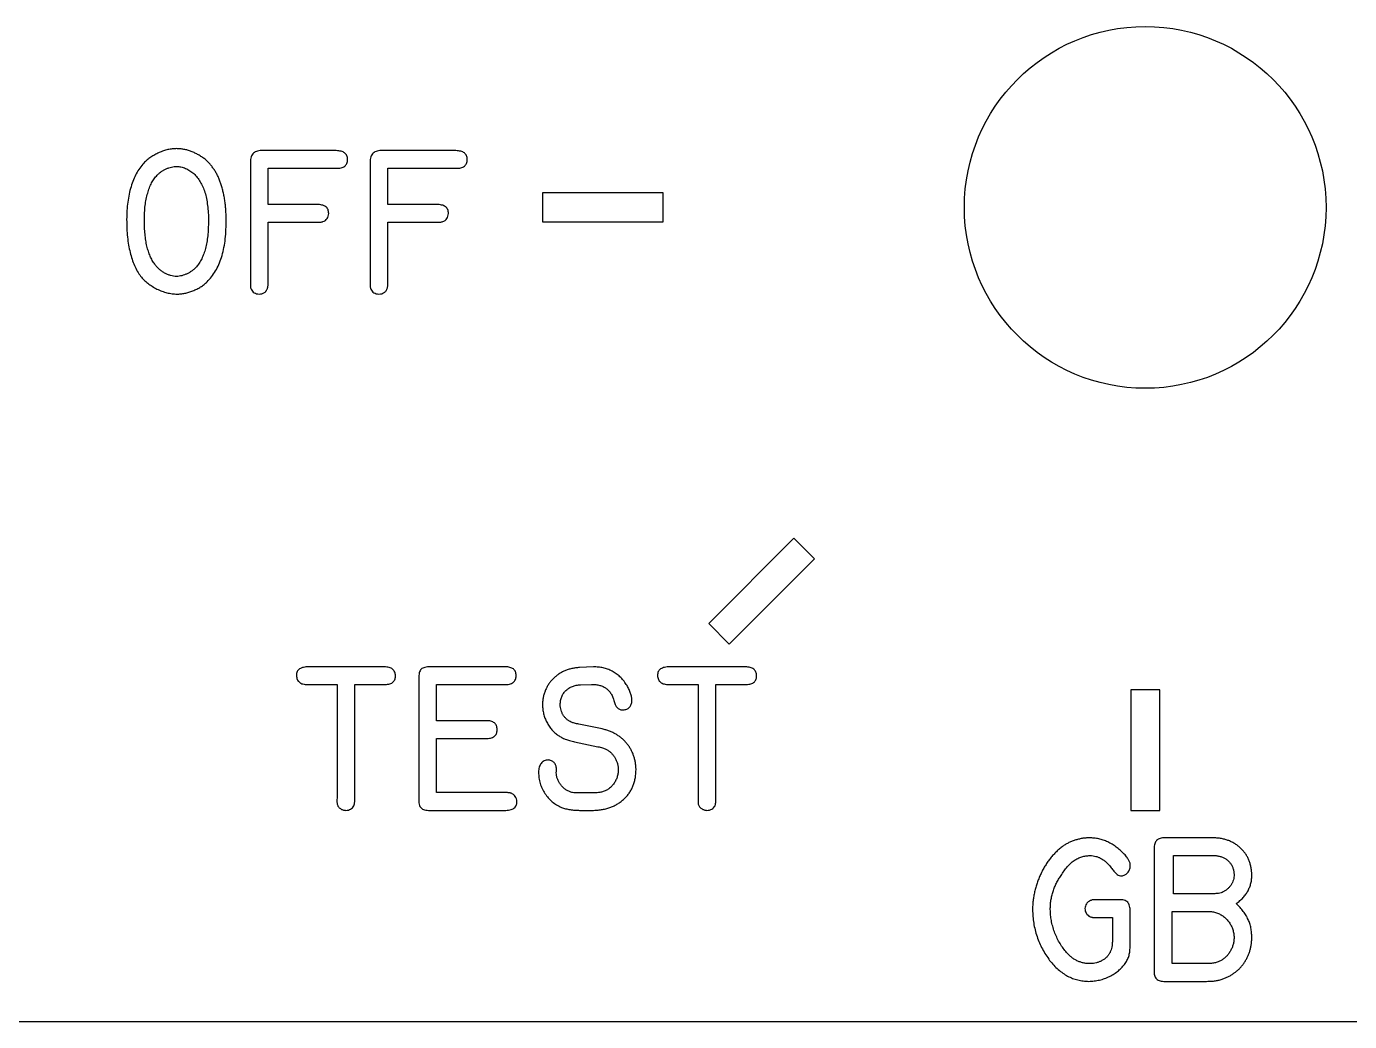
# Model space of a CAD drawing. Header units: inches. Extents: x 0.03 to 5.72, y 0.03 to 2.97.
# Drawn here: x 3.28 to 4.652, y 0.031 to 1.062 of the extents above; entities that cross this region are included whole.
import ezdxf

# ---------------------------------------------------------------- set-up
doc = ezdxf.new("R2010")
doc.units = ezdxf.units.IN
doc.header["$MEASUREMENT"] = 0

msp = doc.modelspace()

# ---------------------------------------------------------------- linework, layer by layer
at = {"color": 7, "linetype": 'Continuous', "lineweight": 25}
for p, q in [((3.4355, 0.9359), (3.4355, 0.9359)), ((3.6011, 0.9338), (3.5252, 0.9338)), ((3.7252, 0.9338), (3.6494, 0.9338)), ((3.5121, 0.9214), (3.5121, 0.7972)), ((3.6362, 0.9214), (3.6362, 0.7972)), ((3.4355, 0.9175), (3.4355, 0.9175)), ((3.5305, 0.878), (3.5305, 0.9155)), ((3.5305, 0.9155), (3.6011, 0.9155)), ((3.6546, 0.878), (3.6546, 0.9155)), ((3.6546, 0.9155), (3.7252, 0.9155)), ((3.94, 0.89), (3.815, 0.89)), ((3.815, 0.89), (3.815, 0.86)), ((3.94, 0.86), (3.94, 0.89)), ((3.5807, 0.878), (3.5305, 0.878)), ((3.7049, 0.878), (3.6546, 0.878)), ((3.5305, 0.7972), (3.5305, 0.8596)), ((3.5305, 0.8596), (3.5801, 0.8596)), ((3.6546, 0.7972), (3.6546, 0.8596)), ((3.6546, 0.8596), (3.7042, 0.8596)), ((3.815, 0.86), (3.94, 0.86)), ((4.0758, 0.5321), (3.9875, 0.4437)), ((4.0971, 0.5108), (4.0758, 0.5321)), ((4.0087, 0.4225), (4.0971, 0.5108)), ((3.9875, 0.4437), (4.0087, 0.4225)), ((3.6509, 0.3988), (3.5729, 0.3988)), ((3.7762, 0.3988), (3.6989, 0.3988)), ((3.8678, 0.3988), (3.8534, 0.3981)), ((3.8691, 0.3988), (3.8678, 0.3988)), ((4.0254, 0.3988), (3.9474, 0.3988)), ((3.6867, 0.3869), (3.6868, 0.2623)), ((3.5718, 0.3804), (3.602, 0.3805)), ((3.602, 0.3805), (3.602, 0.2626)), ((3.6203, 0.2614), (3.6203, 0.3805)), ((3.6203, 0.3805), (3.6503, 0.3805)), ((3.7051, 0.343), (3.7051, 0.3805)), ((3.7051, 0.3805), (3.7753, 0.3805)), ((3.8546, 0.3803), (3.8658, 0.3806)), ((3.8658, 0.3806), (3.8669, 0.3806)), ((3.9462, 0.3804), (3.9764, 0.3805)), ((3.9764, 0.3805), (3.9764, 0.2626)), ((3.9948, 0.2614), (3.9948, 0.3805)), ((3.9948, 0.3805), (4.0247, 0.3805)), ((4.455, 0.375), (4.425, 0.375)), ((4.425, 0.375), (4.425, 0.25)), ((4.455, 0.25), (4.455, 0.375)), ((3.7565, 0.343), (3.7051, 0.343)), ((3.8769, 0.3345), (3.8528, 0.3394)), ((3.7051, 0.2685), (3.7051, 0.3246)), ((3.7051, 0.3246), (3.7556, 0.3246)), ((3.8483, 0.3212), (3.8723, 0.3161)), ((3.8295, 0.2911), (3.8295, 0.2929)), ((3.7764, 0.2685), (3.7051, 0.2685)), ((3.867, 0.2681), (3.8536, 0.2681)), ((3.6985, 0.2501), (3.7753, 0.2501)), ((3.8534, 0.2501), (3.868, 0.2501)), ((4.425, 0.25), (4.455, 0.25)), ((4.511, 0.2216), (4.4607, 0.2216)), ((4.4493, 0.2103), (4.4493, 0.0846)), ((4.4694, 0.1637), (4.4694, 0.2033)), ((4.4694, 0.2033), (4.509, 0.2033)), ((4.4123, 0.1575), (4.3907, 0.1575)), ((4.5094, 0.1637), (4.4694, 0.1637)), ((4.3898, 0.1391), (4.406, 0.1391)), ((4.406, 0.1391), (4.406, 0.1159)), ((4.4243, 0.11), (4.4244, 0.145)), ((4.4678, 0.0913), (4.4678, 0.1453)), ((4.4678, 0.1453), (4.504, 0.1453)), ((4.502, 0.0913), (4.4678, 0.0913)), ((4.4609, 0.0729), (4.5023, 0.0729)), ((0.5025, 0.0312), (5.2475, 0.0312))]:
    msp.add_line(p, q, dxfattribs=at)
msp.add_circle((4.44, 0.875), 0.1875, dxfattribs=at)
for points, knots in [([(3.4355, 0.9359), (3.434, 0.9358), (3.431, 0.9357), (3.4265, 0.9349), (3.4219, 0.9336), (3.4174, 0.9318), (3.413, 0.9296), (3.4089, 0.9271), (3.405, 0.9242), (3.4027, 0.9221), (3.4015, 0.921)], [0, 0, 0, 0, 0.1189, 0.238815, 0.363412, 0.491768, 0.621792, 0.748494, 0.874822, 1, 1, 1, 1]), ([(3.4651, 0.9249), (3.464, 0.9257), (3.4618, 0.9274), (3.4583, 0.9295), (3.4547, 0.9314), (3.4509, 0.933), (3.4471, 0.9343), (3.4432, 0.9352), (3.4394, 0.9357), (3.4368, 0.9358), (3.4355, 0.9359)], [0, 0, 0, 0, 0.128897, 0.256024, 0.383031, 0.510763, 0.636864, 0.759967, 0.880017, 1, 1, 1, 1]), ([(3.5252, 0.9338), (3.5242, 0.9339), (3.5223, 0.934), (3.5195, 0.9335), (3.5172, 0.9327), (3.5153, 0.9313), (3.5138, 0.9295), (3.5128, 0.9272), (3.5122, 0.9244), (3.5121, 0.9224), (3.5121, 0.9214)], [0, 0, 0, 0, 0.145923, 0.274015, 0.386439, 0.493493, 0.603026, 0.718993, 0.850301, 1, 1, 1, 1]), ([(3.6129, 0.9246), (3.6129, 0.9253), (3.6128, 0.9267), (3.6122, 0.9286), (3.6112, 0.9302), (3.6099, 0.9315), (3.6082, 0.9325), (3.6061, 0.9332), (3.6037, 0.9337), (3.602, 0.9338), (3.6011, 0.9338)], [0, 0, 0, 0, 0.124723, 0.238759, 0.348369, 0.45629, 0.57015, 0.695658, 0.839338, 1, 1, 1, 1]), ([(3.6494, 0.9338), (3.6483, 0.9339), (3.6464, 0.934), (3.6437, 0.9335), (3.6413, 0.9327), (3.6394, 0.9313), (3.6379, 0.9295), (3.6369, 0.9272), (3.6363, 0.9244), (3.6362, 0.9224), (3.6362, 0.9214)], [0, 0, 0, 0, 0.145923, 0.274015, 0.386439, 0.493493, 0.603026, 0.718993, 0.850301, 1, 1, 1, 1]), ([(3.737, 0.9246), (3.737, 0.9253), (3.7369, 0.9267), (3.7363, 0.9286), (3.7353, 0.9302), (3.734, 0.9315), (3.7323, 0.9325), (3.7302, 0.9332), (3.7278, 0.9337), (3.7261, 0.9338), (3.7252, 0.9338)], [0, 0, 0, 0, 0.124723, 0.238759, 0.348369, 0.45629, 0.57015, 0.695658, 0.839338, 1, 1, 1, 1]), ([(3.4015, 0.921), (3.4001, 0.9193), (3.3972, 0.9158), (3.3937, 0.9099), (3.3906, 0.9035), (3.3882, 0.8963), (3.3862, 0.8886), (3.3848, 0.8804), (3.384, 0.8716), (3.3839, 0.8655), (3.3838, 0.8625)], [0, 0, 0, 0, 0.105705, 0.215134, 0.329018, 0.449631, 0.576639, 0.710541, 0.851416, 1, 1, 1, 1]), ([(3.487, 0.8599), (3.487, 0.8618), (3.487, 0.8655), (3.4867, 0.871), (3.4863, 0.8763), (3.4858, 0.8813), (3.485, 0.8861), (3.484, 0.8907), (3.4829, 0.8951), (3.4816, 0.8993), (3.4802, 0.9032), (3.4786, 0.907), (3.4768, 0.9105), (3.4748, 0.9138), (3.4726, 0.9169), (3.4703, 0.9198), (3.4678, 0.9225), (3.466, 0.9241), (3.4651, 0.9249)], [0, 0, 0, 0, 0.080424, 0.157711, 0.231972, 0.303725, 0.372685, 0.438908, 0.502962, 0.564675, 0.624091, 0.681389, 0.737383, 0.791688, 0.84518, 0.897488, 0.948885, 1, 1, 1, 1]), ([(3.6011, 0.9155), (3.602, 0.9155), (3.6037, 0.9155), (3.6061, 0.9159), (3.6082, 0.9166), (3.6099, 0.9176), (3.6113, 0.919), (3.6122, 0.9206), (3.6128, 0.9225), (3.6129, 0.9239), (3.6129, 0.9246)], [0, 0, 0, 0, 0.160822, 0.303607, 0.430121, 0.544897, 0.652145, 0.759141, 0.872467, 1, 1, 1, 1]), ([(3.7252, 0.9155), (3.7261, 0.9155), (3.7279, 0.9155), (3.7303, 0.9159), (3.7323, 0.9166), (3.7341, 0.9176), (3.7354, 0.919), (3.7363, 0.9206), (3.737, 0.9225), (3.737, 0.9239), (3.737, 0.9246)], [0, 0, 0, 0, 0.160822, 0.303607, 0.430121, 0.544897, 0.652145, 0.759141, 0.872467, 1, 1, 1, 1]), ([(3.4022, 0.862), (3.4023, 0.8646), (3.4023, 0.8695), (3.4029, 0.8768), (3.404, 0.8835), (3.4055, 0.8897), (3.4073, 0.8953), (3.4096, 0.9004), (3.4122, 0.9047), (3.4144, 0.9072), (3.4154, 0.9084)], [0, 0, 0, 0, 0.156125, 0.302877, 0.440322, 0.56978, 0.690666, 0.801587, 0.904038, 1, 1, 1, 1]), ([(3.4154, 0.9084), (3.4161, 0.909), (3.4174, 0.9103), (3.4197, 0.9121), (3.4222, 0.9136), (3.4248, 0.915), (3.4276, 0.916), (3.4303, 0.9169), (3.4329, 0.9174), (3.4347, 0.9175), (3.4355, 0.9175)], [0, 0, 0, 0, 0.123362, 0.249717, 0.37865, 0.511599, 0.64377, 0.76903, 0.886766, 1, 1, 1, 1]), ([(3.4355, 0.9175), (3.4363, 0.9175), (3.4378, 0.9174), (3.4402, 0.917), (3.4425, 0.9163), (3.4457, 0.9151), (3.4495, 0.9132), (3.4522, 0.911), (3.4534, 0.91)], [0, 0, 0, 0, 0.11376, 0.233218, 0.356799, 0.48809, 0.749531, 1, 1, 1, 1]), ([(3.4534, 0.91), (3.4547, 0.9087), (3.4572, 0.9061), (3.4603, 0.9015), (3.4629, 0.8963), (3.4651, 0.8905), (3.4667, 0.884), (3.4678, 0.8769), (3.4686, 0.8692), (3.4686, 0.8638), (3.4686, 0.8611)], [0, 0, 0, 0, 0.100865, 0.20514, 0.314754, 0.432735, 0.558927, 0.694653, 0.841474, 1, 1, 1, 1]), ([(3.5933, 0.8687), (3.5932, 0.8694), (3.5932, 0.8708), (3.5927, 0.8728), (3.5917, 0.8745), (3.5903, 0.8758), (3.5884, 0.8769), (3.5862, 0.8775), (3.5836, 0.878), (3.5817, 0.878), (3.5807, 0.878)], [0, 0, 0, 0, 0.124678, 0.235438, 0.340623, 0.446501, 0.558822, 0.687748, 0.833953, 1, 1, 1, 1]), ([(3.5874, 0.8603), (3.5883, 0.8606), (3.5899, 0.8614), (3.5918, 0.8633), (3.593, 0.8658), (3.5932, 0.8677), (3.5933, 0.8687)], [0, 0, 0, 0, 0.254544, 0.491372, 0.730048, 1, 1, 1, 1]), ([(3.7174, 0.8687), (3.7174, 0.8694), (3.7174, 0.8708), (3.7168, 0.8728), (3.7158, 0.8745), (3.7144, 0.8758), (3.7126, 0.8769), (3.7103, 0.8775), (3.7077, 0.878), (3.7059, 0.878), (3.7049, 0.878)], [0, 0, 0, 0, 0.124678, 0.235438, 0.340623, 0.446501, 0.558822, 0.687748, 0.833953, 1, 1, 1, 1]), ([(3.7116, 0.8603), (3.7124, 0.8606), (3.7141, 0.8614), (3.716, 0.8633), (3.7171, 0.8658), (3.7173, 0.8677), (3.7174, 0.8687)], [0, 0, 0, 0, 0.254544, 0.491372, 0.730048, 1, 1, 1, 1]), ([(3.3838, 0.8625), (3.3839, 0.8593), (3.3839, 0.8532), (3.3846, 0.8444), (3.3857, 0.8361), (3.3873, 0.8285), (3.3893, 0.8214), (3.3918, 0.8149), (3.3947, 0.809), (3.3971, 0.8054), (3.3983, 0.8037)], [0, 0, 0, 0, 0.153124, 0.297158, 0.432037, 0.559346, 0.678717, 0.790963, 0.898004, 1, 1, 1, 1]), ([(3.4129, 0.816), (3.412, 0.8174), (3.4102, 0.8201), (3.4081, 0.8246), (3.4062, 0.8296), (3.4047, 0.835), (3.4036, 0.841), (3.4028, 0.8475), (3.4023, 0.8545), (3.4022, 0.8595), (3.4022, 0.862)], [0, 0, 0, 0, 0.100044, 0.204357, 0.314658, 0.431428, 0.557026, 0.692898, 0.840874, 1, 1, 1, 1]), ([(3.4686, 0.8611), (3.4686, 0.8584), (3.4685, 0.8532), (3.468, 0.8457), (3.467, 0.8388), (3.4657, 0.8326), (3.4639, 0.827), (3.4618, 0.8219), (3.4593, 0.8173), (3.4571, 0.8146), (3.4561, 0.8133)], [0, 0, 0, 0, 0.161174, 0.309864, 0.446677, 0.572217, 0.688558, 0.797887, 0.901397, 1, 1, 1, 1]), ([(3.4673, 0.7979), (3.4689, 0.7996), (3.4721, 0.8031), (3.4761, 0.8091), (3.4796, 0.8159), (3.4823, 0.8233), (3.4845, 0.8315), (3.4859, 0.8403), (3.4869, 0.8499), (3.4869, 0.8565), (3.487, 0.8599)], [0, 0, 0, 0, 0.1049171, 0.2129477, 0.3252539, 0.4434431, 0.5691427, 0.7031781, 0.8465565, 1, 1, 1, 1]), ([(3.5801, 0.8596), (3.581, 0.8596), (3.5826, 0.8596), (3.5847, 0.8597), (3.5862, 0.8599), (3.587, 0.8601), (3.5874, 0.8603)], [0, 0, 0, 0, 0.3775359, 0.6442928, 0.8380723, 1, 1, 1, 1]), ([(3.7042, 0.8596), (3.7051, 0.8596), (3.7067, 0.8596), (3.7088, 0.8597), (3.7103, 0.8599), (3.7112, 0.8601), (3.7116, 0.8603)], [0, 0, 0, 0, 0.3775359, 0.6442928, 0.8380723, 1, 1, 1, 1]), ([(3.4355, 0.8035), (3.4345, 0.8035), (3.4324, 0.8036), (3.4293, 0.8044), (3.4262, 0.8054), (3.4232, 0.8069), (3.4202, 0.8087), (3.4175, 0.8109), (3.4151, 0.8133), (3.4136, 0.8151), (3.4129, 0.816)], [0, 0, 0, 0, 0.116304, 0.233863, 0.354988, 0.482525, 0.612268, 0.740399, 0.869415, 1, 1, 1, 1]), ([(3.4561, 0.8133), (3.4554, 0.8126), (3.4541, 0.8112), (3.4517, 0.8093), (3.4492, 0.8076), (3.4465, 0.8062), (3.4438, 0.8051), (3.441, 0.8042), (3.4383, 0.8036), (3.4364, 0.8035), (3.4355, 0.8035)], [0, 0, 0, 0, 0.125983, 0.2526, 0.38207, 0.513681, 0.642442, 0.765615, 0.88507, 1, 1, 1, 1]), ([(3.3983, 0.8037), (3.3994, 0.8024), (3.4017, 0.7997), (3.4058, 0.7963), (3.4103, 0.7931), (3.4152, 0.7903), (3.4203, 0.7881), (3.4255, 0.7865), (3.4308, 0.7854), (3.4343, 0.7852), (3.436, 0.7851)], [0, 0, 0, 0, 0.121113, 0.243963, 0.369981, 0.501105, 0.632263, 0.757497, 0.880131, 1, 1, 1, 1]), ([(3.436, 0.7851), (3.4374, 0.7852), (3.4401, 0.7853), (3.4443, 0.786), (3.4485, 0.787), (3.4526, 0.7885), (3.4567, 0.7903), (3.4605, 0.7925), (3.4641, 0.795), (3.4662, 0.7969), (3.4673, 0.7979)], [0, 0, 0, 0, 0.118981, 0.240318, 0.364646, 0.49276, 0.622125, 0.749523, 0.874592, 1, 1, 1, 1]), ([(3.5121, 0.7972), (3.5121, 0.7963), (3.5121, 0.7948), (3.5121, 0.793), (3.5123, 0.7916), (3.5126, 0.7908), (3.5128, 0.7904)], [0, 0, 0, 0, 0.383777, 0.632586, 0.813059, 1, 1, 1, 1]), ([(3.5298, 0.791), (3.5299, 0.7914), (3.5302, 0.7921), (3.5304, 0.7934), (3.5304, 0.7951), (3.5305, 0.7964), (3.5305, 0.7972)], [0, 0, 0, 0, 0.188152, 0.36832, 0.619021, 1, 1, 1, 1]), ([(3.6362, 0.7972), (3.6362, 0.7963), (3.6362, 0.7948), (3.6363, 0.793), (3.6365, 0.7916), (3.6367, 0.7908), (3.6369, 0.7904)], [0, 0, 0, 0, 0.383777, 0.632586, 0.813059, 1, 1, 1, 1]), ([(3.6539, 0.791), (3.6541, 0.7914), (3.6543, 0.7921), (3.6546, 0.7934), (3.6546, 0.7951), (3.6546, 0.7964), (3.6546, 0.7972)], [0, 0, 0, 0, 0.188152, 0.36832, 0.619021, 1, 1, 1, 1]), ([(3.5128, 0.7904), (3.5132, 0.7896), (3.5141, 0.7881), (3.5161, 0.7865), (3.5185, 0.7854), (3.5203, 0.7852), (3.5213, 0.7851)], [0, 0, 0, 0, 0.250903, 0.48689, 0.729329, 1, 1, 1, 1]), ([(3.5213, 0.7851), (3.5222, 0.7852), (3.5241, 0.7854), (3.5264, 0.7864), (3.5278, 0.7876), (3.5287, 0.7885), (3.5293, 0.7898), (3.5296, 0.7906), (3.5298, 0.791)], [0, 0, 0, 0, 0.260653, 0.512239, 0.635801, 0.756856, 0.8762, 1, 1, 1, 1]), ([(3.6369, 0.7904), (3.6373, 0.7896), (3.6382, 0.7881), (3.6402, 0.7865), (3.6426, 0.7854), (3.6444, 0.7852), (3.6454, 0.7851)], [0, 0, 0, 0, 0.250903, 0.48689, 0.729329, 1, 1, 1, 1]), ([(3.6454, 0.7851), (3.6464, 0.7852), (3.6483, 0.7854), (3.6505, 0.7864), (3.6519, 0.7876), (3.6528, 0.7885), (3.6535, 0.7898), (3.6538, 0.7906), (3.6539, 0.791)], [0, 0, 0, 0, 0.260653, 0.512239, 0.635801, 0.756856, 0.8762, 1, 1, 1, 1]), ([(3.5729, 0.3988), (3.5719, 0.3988), (3.5699, 0.3988), (3.5672, 0.3984), (3.565, 0.3977), (3.5631, 0.3968), (3.5616, 0.3955), (3.5605, 0.3939), (3.56, 0.392), (3.56, 0.3907), (3.5599, 0.39)], [0, 0, 0, 0, 0.174047, 0.323777, 0.455577, 0.569309, 0.675346, 0.776885, 0.882429, 1, 1, 1, 1]), ([(3.6625, 0.3893), (3.6625, 0.39), (3.6625, 0.3915), (3.6618, 0.3934), (3.6609, 0.3951), (3.6596, 0.3965), (3.6579, 0.3975), (3.6559, 0.3983), (3.6535, 0.3987), (3.6518, 0.3988), (3.6509, 0.3988)], [0, 0, 0, 0, 0.130829, 0.247349, 0.357249, 0.465448, 0.577582, 0.702496, 0.841047, 1, 1, 1, 1]), ([(3.6989, 0.3988), (3.6979, 0.3988), (3.6959, 0.3988), (3.6932, 0.3984), (3.691, 0.3976), (3.6892, 0.3964), (3.6879, 0.3947), (3.6872, 0.3925), (3.6867, 0.3898), (3.6867, 0.3879), (3.6867, 0.3869)], [0, 0, 0, 0, 0.158509, 0.290837, 0.404817, 0.504314, 0.603454, 0.715941, 0.846957, 1, 1, 1, 1]), ([(3.7876, 0.3897), (3.7876, 0.3905), (3.7875, 0.3918), (3.787, 0.3937), (3.7861, 0.3954), (3.7848, 0.3967), (3.7832, 0.3977), (3.7812, 0.3983), (3.7788, 0.3988), (3.7771, 0.3988), (3.7762, 0.3988)], [0, 0, 0, 0, 0.129754, 0.244204, 0.352358, 0.457624, 0.571353, 0.69607, 0.837509, 1, 1, 1, 1]), ([(3.8534, 0.3981), (3.852, 0.398), (3.8494, 0.3978), (3.8454, 0.397), (3.8417, 0.3961), (3.8381, 0.3948), (3.8348, 0.3931), (3.8316, 0.3912), (3.8287, 0.389), (3.8259, 0.3865), (3.8234, 0.3837), (3.8213, 0.3808), (3.8194, 0.3776), (3.8179, 0.3743), (3.8167, 0.3709), (3.8157, 0.3672), (3.8152, 0.3634), (3.8151, 0.3608), (3.815, 0.3595)], [0, 0, 0, 0, 0.068381, 0.134233, 0.198524, 0.260693, 0.321999, 0.383071, 0.443897, 0.505669, 0.56708, 0.627587, 0.687368, 0.747729, 0.80835, 0.870166, 0.934001, 1, 1, 1, 1]), ([(3.9027, 0.3794), (3.9017, 0.3809), (3.8998, 0.3839), (3.8964, 0.3877), (3.8925, 0.3911), (3.8883, 0.3938), (3.8838, 0.396), (3.8791, 0.3976), (3.8741, 0.3986), (3.8708, 0.3987), (3.8691, 0.3988)], [0, 0, 0, 0, 0.131003, 0.257622, 0.382066, 0.507094, 0.631272, 0.753387, 0.87528, 1, 1, 1, 1]), ([(3.9474, 0.3988), (3.9463, 0.3988), (3.9444, 0.3988), (3.9417, 0.3984), (3.9394, 0.3977), (3.9375, 0.3968), (3.9361, 0.3955), (3.935, 0.3939), (3.9345, 0.392), (3.9344, 0.3907), (3.9344, 0.39)], [0, 0, 0, 0, 0.174047, 0.323777, 0.455577, 0.569309, 0.675346, 0.776885, 0.882429, 1, 1, 1, 1]), ([(4.037, 0.3893), (4.037, 0.39), (4.0369, 0.3915), (4.0363, 0.3934), (4.0354, 0.3951), (4.034, 0.3965), (4.0324, 0.3975), (4.0303, 0.3983), (4.028, 0.3987), (4.0263, 0.3988), (4.0254, 0.3988)], [0, 0, 0, 0, 0.130829, 0.247349, 0.357249, 0.465448, 0.577582, 0.702496, 0.841047, 1, 1, 1, 1]), ([(3.5599, 0.39), (3.56, 0.3892), (3.56, 0.3878), (3.5606, 0.3858), (3.5615, 0.3841), (3.5629, 0.3828), (3.5646, 0.3817), (3.5667, 0.381), (3.5691, 0.3805), (3.5708, 0.3805), (3.5718, 0.3804)], [0, 0, 0, 0, 0.129367, 0.244583, 0.353255, 0.461557, 0.575019, 0.700289, 0.84096, 1, 1, 1, 1]), ([(3.6503, 0.3805), (3.6512, 0.3805), (3.653, 0.3805), (3.6556, 0.3809), (3.6577, 0.3815), (3.6595, 0.3825), (3.6609, 0.3838), (3.6619, 0.3854), (3.6625, 0.3872), (3.6625, 0.3886), (3.6625, 0.3893)], [0, 0, 0, 0, 0.168067, 0.313873, 0.443459, 0.557405, 0.664641, 0.767971, 0.878026, 1, 1, 1, 1]), ([(3.7753, 0.3805), (3.7763, 0.3805), (3.7781, 0.3804), (3.7807, 0.3809), (3.7829, 0.3816), (3.7846, 0.3826), (3.786, 0.3839), (3.787, 0.3856), (3.7876, 0.3876), (3.7876, 0.389), (3.7876, 0.3897)], [0, 0, 0, 0, 0.1654754, 0.3098713, 0.4369092, 0.5515287, 0.6561244, 0.7616721, 0.8737916, 1, 1, 1, 1]), ([(3.9344, 0.39), (3.9344, 0.3892), (3.9345, 0.3878), (3.9351, 0.3858), (3.936, 0.3841), (3.9374, 0.3828), (3.9391, 0.3817), (3.9412, 0.381), (3.9436, 0.3805), (3.9453, 0.3805), (3.9462, 0.3804)], [0, 0, 0, 0, 0.129367, 0.244583, 0.353255, 0.461557, 0.575019, 0.700289, 0.84096, 1, 1, 1, 1]), ([(4.0247, 0.3805), (4.0257, 0.3805), (4.0275, 0.3805), (4.03, 0.3809), (4.0322, 0.3815), (4.034, 0.3825), (4.0354, 0.3838), (4.0363, 0.3854), (4.0369, 0.3872), (4.037, 0.3886), (4.037, 0.3893)], [0, 0, 0, 0, 0.168067, 0.313873, 0.443459, 0.557405, 0.664641, 0.767971, 0.878026, 1, 1, 1, 1]), ([(3.8334, 0.3599), (3.8335, 0.3613), (3.8337, 0.364), (3.8348, 0.3679), (3.8366, 0.3715), (3.8393, 0.3744), (3.8424, 0.3769), (3.846, 0.3787), (3.8502, 0.38), (3.8531, 0.3802), (3.8546, 0.3803)], [0, 0, 0, 0, 0.129699, 0.250963, 0.369076, 0.488549, 0.609183, 0.731673, 0.861054, 1, 1, 1, 1]), ([(3.8669, 0.3806), (3.8684, 0.3805), (3.8712, 0.3804), (3.8753, 0.3795), (3.8788, 0.378), (3.882, 0.376), (3.8846, 0.3733), (3.8869, 0.37), (3.8886, 0.3662), (3.8893, 0.3633), (3.8897, 0.3619)], [0, 0, 0, 0, 0.1366439, 0.2629318, 0.3809874, 0.4951061, 0.6104957, 0.7307341, 0.8593223, 1, 1, 1, 1]), ([(3.9078, 0.3639), (3.9077, 0.3651), (3.9075, 0.3676), (3.9064, 0.3715), (3.9049, 0.3755), (3.9034, 0.3781), (3.9027, 0.3794)], [0, 0, 0, 0, 0.214499, 0.459554, 0.724968, 1, 1, 1, 1]), ([(3.815, 0.3595), (3.8151, 0.3579), (3.8152, 0.3547), (3.8161, 0.3501), (3.8175, 0.3456), (3.8194, 0.3413), (3.8218, 0.3373), (3.8246, 0.3336), (3.8277, 0.3304), (3.8302, 0.3286), (3.8314, 0.3277)], [0, 0, 0, 0, 0.127451, 0.254033, 0.379918, 0.507431, 0.633941, 0.756921, 0.878241, 1, 1, 1, 1]), ([(3.8449, 0.3414), (3.8441, 0.3419), (3.8424, 0.3427), (3.8402, 0.3444), (3.8382, 0.3464), (3.8365, 0.3487), (3.8352, 0.3512), (3.8342, 0.354), (3.8335, 0.3569), (3.8335, 0.3589), (3.8334, 0.3599)], [0, 0, 0, 0, 0.121612, 0.242447, 0.362945, 0.488851, 0.614853, 0.740468, 0.867254, 1, 1, 1, 1]), ([(3.8897, 0.3619), (3.8899, 0.3612), (3.8903, 0.36), (3.891, 0.3584), (3.892, 0.3571), (3.893, 0.356), (3.8942, 0.3551), (3.8956, 0.3545), (3.8971, 0.3542), (3.8981, 0.3542), (3.8986, 0.3543)], [0, 0, 0, 0, 0.1540208, 0.2932556, 0.4178973, 0.5368468, 0.6468786, 0.7592904, 0.8769615, 1, 1, 1, 1]), ([(3.8986, 0.3543), (3.8993, 0.3543), (3.9006, 0.3544), (3.9023, 0.3549), (3.9039, 0.3558), (3.9053, 0.3569), (3.9064, 0.3584), (3.9072, 0.36), (3.9077, 0.3619), (3.9078, 0.3632), (3.9078, 0.3639)], [0, 0, 0, 0, 0.13088, 0.253124, 0.37161, 0.491676, 0.612369, 0.734709, 0.86264, 1, 1, 1, 1]), ([(3.7556, 0.3246), (3.7566, 0.3246), (3.7585, 0.3246), (3.7611, 0.325), (3.7632, 0.3256), (3.7651, 0.3266), (3.7664, 0.328), (3.7674, 0.3296), (3.7679, 0.3315), (3.7679, 0.3329), (3.7679, 0.3337)], [0, 0, 0, 0, 0.1685109, 0.3150534, 0.4420722, 0.5553611, 0.6604088, 0.7648302, 0.8751713, 1, 1, 1, 1]), ([(3.7679, 0.3337), (3.7679, 0.3344), (3.7679, 0.3358), (3.7674, 0.3378), (3.7665, 0.3395), (3.7652, 0.3408), (3.7635, 0.3418), (3.7615, 0.3425), (3.7591, 0.343), (3.7574, 0.343), (3.7565, 0.343)], [0, 0, 0, 0, 0.131762, 0.248301, 0.356631, 0.464506, 0.57666, 0.700281, 0.839761, 1, 1, 1, 1]), ([(3.8528, 0.3394), (3.852, 0.3396), (3.8504, 0.3399), (3.8483, 0.3404), (3.8465, 0.3409), (3.8454, 0.3413), (3.8449, 0.3414)], [0, 0, 0, 0, 0.302919, 0.569251, 0.801778, 1, 1, 1, 1]), ([(3.912, 0.292), (3.912, 0.2933), (3.9119, 0.2959), (3.9114, 0.2997), (3.9106, 0.3034), (3.9096, 0.3069), (3.9082, 0.3103), (3.9066, 0.3135), (3.9046, 0.3166), (3.9024, 0.3195), (3.9, 0.3222), (3.8973, 0.3247), (3.8944, 0.327), (3.8913, 0.329), (3.888, 0.3307), (3.8845, 0.3322), (3.8808, 0.3335), (3.8782, 0.3341), (3.8769, 0.3345)], [0, 0, 0, 0, 0.065995, 0.130262, 0.192676, 0.254053, 0.314151, 0.374557, 0.435265, 0.49621, 0.557413, 0.618187, 0.679031, 0.740776, 0.803132, 0.866769, 0.932378, 1, 1, 1, 1]), ([(3.8314, 0.3277), (3.8325, 0.327), (3.8348, 0.3255), (3.8388, 0.3238), (3.8433, 0.3223), (3.8466, 0.3216), (3.8483, 0.3212)], [0, 0, 0, 0, 0.216027, 0.452166, 0.713427, 1, 1, 1, 1]), ([(3.8723, 0.3161), (3.8732, 0.3159), (3.8748, 0.3156), (3.8771, 0.315), (3.879, 0.3144), (3.8802, 0.3139), (3.8807, 0.3136)], [0, 0, 0, 0, 0.3024107, 0.5681226, 0.8006313, 1, 1, 1, 1]), ([(3.8208, 0.3023), (3.8201, 0.3022), (3.8187, 0.3021), (3.8167, 0.3014), (3.815, 0.3003), (3.8135, 0.2988), (3.8124, 0.2969), (3.8115, 0.2947), (3.811, 0.2922), (3.8109, 0.2905), (3.8109, 0.2895)], [0, 0, 0, 0, 0.118909, 0.232606, 0.342759, 0.45914, 0.581235, 0.710433, 0.847594, 1, 1, 1, 1]), ([(3.8295, 0.2929), (3.8294, 0.2935), (3.8293, 0.2948), (3.8289, 0.2966), (3.8281, 0.2982), (3.827, 0.2996), (3.8257, 0.3007), (3.8243, 0.3016), (3.8226, 0.3021), (3.8214, 0.3022), (3.8208, 0.3023)], [0, 0, 0, 0, 0.138166, 0.267374, 0.391592, 0.514994, 0.635999, 0.752353, 0.874042, 1, 1, 1, 1]), ([(3.8807, 0.3136), (3.8817, 0.3131), (3.8835, 0.312), (3.886, 0.31), (3.8882, 0.3076), (3.8901, 0.3049), (3.8916, 0.3019), (3.8928, 0.2988), (3.8935, 0.2955), (3.8936, 0.2933), (3.8936, 0.2922)], [0, 0, 0, 0, 0.12257, 0.244174, 0.366966, 0.493233, 0.620313, 0.746003, 0.871694, 1, 1, 1, 1]), ([(3.8109, 0.2895), (3.811, 0.2876), (3.8112, 0.2837), (3.8125, 0.278), (3.8146, 0.2726), (3.8174, 0.2676), (3.8209, 0.2629), (3.825, 0.2589), (3.8296, 0.2555), (3.8331, 0.2539), (3.8348, 0.253)], [0, 0, 0, 0, 0.127253, 0.252347, 0.376096, 0.502812, 0.62837, 0.751743, 0.874653, 1, 1, 1, 1]), ([(3.8293, 0.2891), (3.8293, 0.2893), (3.8293, 0.29), (3.8294, 0.2906), (3.8295, 0.2911)], [0, 0, 0, 0, 0.3373115, 1, 1, 1, 1]), ([(3.8445, 0.269), (3.8435, 0.2694), (3.8414, 0.2701), (3.8385, 0.2719), (3.836, 0.2741), (3.8337, 0.2767), (3.8318, 0.2796), (3.8304, 0.2827), (3.8295, 0.2858), (3.8294, 0.288), (3.8293, 0.2891)], [0, 0, 0, 0, 0.123948, 0.246904, 0.372712, 0.502718, 0.632605, 0.757367, 0.878576, 1, 1, 1, 1]), ([(3.868, 0.2501), (3.8695, 0.2502), (3.8727, 0.2503), (3.8772, 0.251), (3.8816, 0.2519), (3.8857, 0.2532), (3.8895, 0.2549), (3.8931, 0.2568), (3.8965, 0.2592), (3.8997, 0.2619), (3.9025, 0.2648), (3.905, 0.268), (3.9071, 0.2715), (3.9088, 0.2751), (3.9102, 0.279), (3.9112, 0.2831), (3.9118, 0.2875), (3.9119, 0.2905), (3.912, 0.292)], [0, 0, 0, 0, 0.070174, 0.1377999, 0.202503, 0.2659365, 0.3270388, 0.3876585, 0.4477824, 0.5084636, 0.568977, 0.6279244, 0.6870269, 0.7463526, 0.8063354, 0.8684734, 0.932872, 1, 1, 1, 1]), ([(3.8936, 0.2922), (3.8936, 0.2908), (3.8934, 0.2881), (3.8924, 0.2843), (3.8909, 0.2806), (3.8887, 0.2773), (3.8862, 0.2743), (3.8832, 0.2719), (3.8799, 0.2701), (3.8775, 0.2693), (3.8763, 0.269)], [0, 0, 0, 0, 0.131369, 0.258837, 0.384038, 0.511975, 0.637825, 0.758189, 0.87814, 1, 1, 1, 1]), ([(3.602, 0.2626), (3.6019, 0.2618), (3.6019, 0.2604), (3.6019, 0.2587), (3.602, 0.2575), (3.6021, 0.2568), (3.6022, 0.2565)], [0, 0, 0, 0, 0.401467, 0.649783, 0.824414, 1, 1, 1, 1]), ([(3.6194, 0.2549), (3.6196, 0.2553), (3.6199, 0.256), (3.6202, 0.2574), (3.6203, 0.2592), (3.6203, 0.2606), (3.6203, 0.2614)], [0, 0, 0, 0, 0.180688, 0.369676, 0.62249, 1, 1, 1, 1]), ([(3.6868, 0.2623), (3.6867, 0.2612), (3.6866, 0.2593), (3.687, 0.2565), (3.6877, 0.2543), (3.689, 0.2525), (3.6907, 0.2513), (3.6929, 0.2505), (3.6955, 0.2501), (3.6974, 0.2501), (3.6985, 0.2501)], [0, 0, 0, 0, 0.158944, 0.291446, 0.404705, 0.504515, 0.603966, 0.715313, 0.846477, 1, 1, 1, 1]), ([(3.7824, 0.2678), (3.7821, 0.268), (3.7814, 0.2682), (3.7801, 0.2684), (3.7785, 0.2685), (3.7772, 0.2685), (3.7764, 0.2685)], [0, 0, 0, 0, 0.185114, 0.367125, 0.615123, 1, 1, 1, 1]), ([(3.7885, 0.2592), (3.7884, 0.2602), (3.7881, 0.2621), (3.7869, 0.2646), (3.785, 0.2666), (3.7833, 0.2674), (3.7824, 0.2678)], [0, 0, 0, 0, 0.269511, 0.509617, 0.744319, 1, 1, 1, 1]), ([(3.8536, 0.2681), (3.8527, 0.2681), (3.851, 0.2681), (3.8485, 0.2682), (3.8464, 0.2685), (3.8451, 0.2688), (3.8445, 0.269)], [0, 0, 0, 0, 0.30469, 0.56826, 0.801829, 1, 1, 1, 1]), ([(3.8763, 0.269), (3.8757, 0.2689), (3.8741, 0.2686), (3.8717, 0.2684), (3.8693, 0.2681), (3.8677, 0.2681), (3.867, 0.2681)], [0, 0, 0, 0, 0.2126819, 0.4930906, 0.7762511, 1, 1, 1, 1]), ([(3.9764, 0.2626), (3.9764, 0.2618), (3.9764, 0.2604), (3.9764, 0.2587), (3.9765, 0.2575), (3.9766, 0.2568), (3.9766, 0.2565)], [0, 0, 0, 0, 0.401467, 0.649783, 0.824414, 1, 1, 1, 1]), ([(3.9939, 0.2549), (3.994, 0.2553), (3.9943, 0.256), (3.9946, 0.2574), (3.9948, 0.2592), (3.9948, 0.2606), (3.9948, 0.2614)], [0, 0, 0, 0, 0.180688, 0.369676, 0.62249, 1, 1, 1, 1]), ([(3.6022, 0.2565), (3.6023, 0.256), (3.6026, 0.2551), (3.6033, 0.2539), (3.6042, 0.2528), (3.6054, 0.2519), (3.6067, 0.2511), (3.6081, 0.2506), (3.6096, 0.2502), (3.6106, 0.2502), (3.6111, 0.2501)], [0, 0, 0, 0, 0.120075, 0.238469, 0.3575, 0.484643, 0.612941, 0.740114, 0.867525, 1, 1, 1, 1]), ([(3.6111, 0.2501), (3.612, 0.2502), (3.6138, 0.2503), (3.6161, 0.2513), (3.6181, 0.2528), (3.619, 0.2542), (3.6194, 0.2549)], [0, 0, 0, 0, 0.271625, 0.513707, 0.751405, 1, 1, 1, 1]), ([(3.7753, 0.2501), (3.7764, 0.2501), (3.7784, 0.2501), (3.7811, 0.2505), (3.7835, 0.2512), (3.7854, 0.2522), (3.7869, 0.2535), (3.7879, 0.2551), (3.7885, 0.2571), (3.7885, 0.2584), (3.7885, 0.2592)], [0, 0, 0, 0, 0.17315, 0.32387, 0.453868, 0.569336, 0.672569, 0.774373, 0.880492, 1, 1, 1, 1]), ([(3.8348, 0.253), (3.8362, 0.2526), (3.8391, 0.2517), (3.8437, 0.2508), (3.8485, 0.2502), (3.8518, 0.2502), (3.8534, 0.2501)], [0, 0, 0, 0, 0.229679, 0.479398, 0.739657, 1, 1, 1, 1]), ([(3.9766, 0.2565), (3.9768, 0.256), (3.977, 0.2551), (3.9778, 0.2539), (3.9787, 0.2528), (3.9799, 0.2519), (3.9811, 0.2511), (3.9826, 0.2506), (3.984, 0.2502), (3.985, 0.2502), (3.9856, 0.2501)], [0, 0, 0, 0, 0.120075, 0.238469, 0.3575, 0.484643, 0.612941, 0.740114, 0.867525, 1, 1, 1, 1]), ([(3.9856, 0.2501), (3.9865, 0.2502), (3.9882, 0.2503), (3.9906, 0.2513), (3.9926, 0.2528), (3.9934, 0.2542), (3.9939, 0.2549)], [0, 0, 0, 0, 0.271625, 0.513707, 0.751405, 1, 1, 1, 1]), ([(4.382, 0.2216), (4.3808, 0.2216), (4.3783, 0.2215), (4.3745, 0.221), (4.3708, 0.2202), (4.3671, 0.2192), (4.3635, 0.2179), (4.3601, 0.2163), (4.3568, 0.2145), (4.3548, 0.2131), (4.3538, 0.2124)], [0, 0, 0, 0, 0.123466, 0.247726, 0.373733, 0.502061, 0.629989, 0.754799, 0.877733, 1, 1, 1, 1]), ([(4.4182, 0.2048), (4.4169, 0.2061), (4.4142, 0.2087), (4.41, 0.2121), (4.4057, 0.215), (4.4012, 0.2175), (4.3966, 0.2193), (4.3918, 0.2206), (4.387, 0.2215), (4.3837, 0.2215), (4.382, 0.2216)], [0, 0, 0, 0, 0.13864, 0.270197, 0.396837, 0.520113, 0.640282, 0.759668, 0.879385, 1, 1, 1, 1]), ([(4.4607, 0.2216), (4.4598, 0.2216), (4.458, 0.2216), (4.4556, 0.2212), (4.4535, 0.2203), (4.4518, 0.2191), (4.4506, 0.2174), (4.4497, 0.2154), (4.4493, 0.213), (4.4493, 0.2112), (4.4493, 0.2103)], [0, 0, 0, 0, 0.148383, 0.278061, 0.393824, 0.500926, 0.609061, 0.723923, 0.853601, 1, 1, 1, 1]), ([(4.5505, 0.1836), (4.5505, 0.1849), (4.5503, 0.1875), (4.5497, 0.1914), (4.5488, 0.1951), (4.5476, 0.1986), (4.546, 0.2019), (4.5441, 0.205), (4.5418, 0.208), (4.5392, 0.2107), (4.5364, 0.2132), (4.5334, 0.2153), (4.5301, 0.2172), (4.5267, 0.2188), (4.523, 0.2199), (4.5192, 0.2209), (4.5151, 0.2214), (4.5124, 0.2215), (4.511, 0.2216)], [0, 0, 0, 0, 0.0656672, 0.1292712, 0.1907949, 0.2514776, 0.3112794, 0.3708286, 0.430761, 0.492448, 0.5542435, 0.6152475, 0.6760773, 0.7375715, 0.800409, 0.8645007, 0.9311682, 1, 1, 1, 1]), ([(4.3538, 0.2124), (4.3526, 0.2115), (4.3503, 0.2096), (4.3471, 0.2065), (4.344, 0.2032), (4.3411, 0.1997), (4.3384, 0.196), (4.3359, 0.1921), (4.3336, 0.188), (4.3315, 0.1837), (4.3296, 0.1793), (4.3279, 0.1748), (4.3265, 0.1703), (4.3253, 0.1657), (4.3244, 0.1611), (4.3237, 0.1564), (4.3233, 0.1517), (4.3232, 0.1486), (4.3232, 0.147)], [0, 0, 0, 0, 0.059978, 0.120362, 0.180764, 0.241409, 0.302516, 0.364301, 0.427564, 0.491905, 0.556544, 0.620298, 0.683478, 0.746539, 0.809683, 0.872744, 0.936262, 1, 1, 1, 1]), ([(4.3527, 0.1825), (4.3537, 0.1842), (4.3557, 0.1873), (4.359, 0.1916), (4.3625, 0.1951), (4.3662, 0.1981), (4.3701, 0.2004), (4.3741, 0.202), (4.3783, 0.203), (4.3812, 0.2032), (4.3827, 0.2032)], [0, 0, 0, 0, 0.151677, 0.29208, 0.422576, 0.544866, 0.661738, 0.774135, 0.88625, 1, 1, 1, 1]), ([(4.3827, 0.2032), (4.3837, 0.2032), (4.3859, 0.2031), (4.389, 0.2025), (4.392, 0.2015), (4.3949, 0.1999), (4.3978, 0.1979), (4.4006, 0.1954), (4.4035, 0.1924), (4.4053, 0.1901), (4.4062, 0.1889)], [0, 0, 0, 0, 0.113034, 0.223454, 0.334425, 0.446464, 0.566353, 0.698289, 0.841935, 1, 1, 1, 1]), ([(4.4154, 0.1823), (4.416, 0.1823), (4.4172, 0.1825), (4.4189, 0.1831), (4.4204, 0.1841), (4.4218, 0.1854), (4.423, 0.187), (4.4239, 0.1887), (4.4244, 0.1906), (4.4245, 0.192), (4.4245, 0.1927)], [0, 0, 0, 0, 0.120036, 0.237513, 0.35583, 0.481904, 0.612193, 0.73746, 0.865712, 1, 1, 1, 1]), ([(4.4245, 0.1927), (4.4245, 0.1936), (4.4244, 0.1954), (4.4234, 0.1977), (4.4223, 0.1996), (4.4212, 0.2012), (4.4198, 0.203), (4.4188, 0.2042), (4.4182, 0.2048)], [0, 0, 0, 0, 0.192743, 0.4011, 0.521085, 0.658775, 0.819953, 1, 1, 1, 1]), ([(4.509, 0.2033), (4.5098, 0.2033), (4.5114, 0.2032), (4.5135, 0.2032), (4.5152, 0.203), (4.5162, 0.2027), (4.5168, 0.2026)], [0, 0, 0, 0, 0.340016, 0.590445, 0.793003, 1, 1, 1, 1]), ([(4.5168, 0.2026), (4.5179, 0.2023), (4.52, 0.2017), (4.523, 0.2003), (4.5256, 0.1983), (4.5279, 0.1959), (4.5298, 0.1932), (4.5311, 0.1902), (4.532, 0.187), (4.5321, 0.1847), (4.5322, 0.1836)], [0, 0, 0, 0, 0.128681, 0.251034, 0.374146, 0.498555, 0.623226, 0.746242, 0.870073, 1, 1, 1, 1]), ([(4.3416, 0.1474), (4.3416, 0.149), (4.3417, 0.1522), (4.3422, 0.1569), (4.3432, 0.1615), (4.3444, 0.1661), (4.346, 0.1705), (4.3479, 0.1747), (4.3501, 0.1788), (4.3518, 0.1813), (4.3527, 0.1825)], [0, 0, 0, 0, 0.127898, 0.25386, 0.380528, 0.506848, 0.632481, 0.755751, 0.877863, 1, 1, 1, 1]), ([(4.4062, 0.1889), (4.4067, 0.1883), (4.4075, 0.1872), (4.4088, 0.1857), (4.41, 0.1845), (4.4113, 0.1834), (4.4131, 0.1824), (4.4146, 0.1823), (4.4154, 0.1823)], [0, 0, 0, 0, 0.194971, 0.365719, 0.503177, 0.616054, 0.809501, 1, 1, 1, 1]), ([(4.5322, 0.1836), (4.5321, 0.1826), (4.5321, 0.1807), (4.5315, 0.178), (4.5305, 0.1754), (4.5291, 0.1729), (4.5275, 0.1707), (4.5255, 0.1687), (4.5233, 0.167), (4.5216, 0.1661), (4.5208, 0.1656)], [0, 0, 0, 0, 0.127249, 0.251184, 0.374446, 0.499025, 0.623972, 0.747411, 0.872057, 1, 1, 1, 1]), ([(4.5344, 0.1535), (4.5357, 0.1545), (4.5382, 0.1564), (4.5416, 0.1596), (4.5444, 0.163), (4.5467, 0.1667), (4.5484, 0.1706), (4.5497, 0.1747), (4.5505, 0.1791), (4.5505, 0.1821), (4.5505, 0.1836)], [0, 0, 0, 0, 0.135811, 0.265483, 0.389379, 0.51051, 0.62995, 0.749404, 0.87281, 1, 1, 1, 1]), ([(4.5208, 0.1656), (4.5201, 0.1653), (4.5186, 0.1646), (4.516, 0.164), (4.5129, 0.1637), (4.5107, 0.1637), (4.5094, 0.1637)], [0, 0, 0, 0, 0.204341, 0.4182, 0.670963, 1, 1, 1, 1]), ([(4.3833, 0.1566), (4.3825, 0.1562), (4.3809, 0.1554), (4.379, 0.1533), (4.3778, 0.1509), (4.3776, 0.1492), (4.3775, 0.1483)], [0, 0, 0, 0, 0.256624, 0.508417, 0.75258, 1, 1, 1, 1]), ([(4.3907, 0.1575), (4.3897, 0.1575), (4.3881, 0.1575), (4.386, 0.1574), (4.3845, 0.1571), (4.3837, 0.1567), (4.3833, 0.1566)], [0, 0, 0, 0, 0.390474, 0.660083, 0.846264, 1, 1, 1, 1]), ([(4.4244, 0.145), (4.4243, 0.1461), (4.4243, 0.1481), (4.424, 0.1508), (4.4232, 0.1531), (4.4219, 0.1549), (4.4202, 0.1562), (4.418, 0.157), (4.4153, 0.1575), (4.4134, 0.1575), (4.4123, 0.1575)], [0, 0, 0, 0, 0.156685, 0.290563, 0.404675, 0.504289, 0.604164, 0.715892, 0.847189, 1, 1, 1, 1]), ([(4.5505, 0.1184), (4.5505, 0.1201), (4.5504, 0.1234), (4.5497, 0.1282), (4.5486, 0.1328), (4.5468, 0.1372), (4.5446, 0.1414), (4.5417, 0.1455), (4.5384, 0.1496), (4.5357, 0.1522), (4.5344, 0.1535)], [0, 0, 0, 0, 0.126502, 0.247629, 0.365751, 0.481467, 0.59963, 0.724371, 0.857897, 1, 1, 1, 1]), ([(4.3232, 0.147), (4.3233, 0.1447), (4.3234, 0.14), (4.3243, 0.133), (4.3257, 0.1261), (4.3277, 0.1193), (4.3303, 0.1127), (4.3333, 0.1064), (4.3368, 0.1003), (4.3396, 0.0965), (4.3409, 0.0946)], [0, 0, 0, 0, 0.124378, 0.248448, 0.373554, 0.500054, 0.626424, 0.751212, 0.875218, 1, 1, 1, 1]), ([(4.3576, 0.1037), (4.3564, 0.1052), (4.354, 0.1083), (4.3509, 0.1132), (4.3481, 0.1186), (4.3458, 0.1242), (4.344, 0.13), (4.3426, 0.1358), (4.3418, 0.1416), (4.3417, 0.1455), (4.3416, 0.1474)], [0, 0, 0, 0, 0.122127, 0.246164, 0.371739, 0.500703, 0.629378, 0.754682, 0.877856, 1, 1, 1, 1]), ([(4.3775, 0.1483), (4.3776, 0.1475), (4.3778, 0.146), (4.3786, 0.1439), (4.3798, 0.142), (4.381, 0.1411), (4.3816, 0.1406)], [0, 0, 0, 0, 0.263007, 0.50693, 0.748806, 1, 1, 1, 1]), ([(4.3816, 0.1406), (4.382, 0.1404), (4.3828, 0.1398), (4.3842, 0.1394), (4.3855, 0.1392), (4.3867, 0.1391), (4.3881, 0.1391), (4.3892, 0.1391), (4.3898, 0.1391)], [0, 0, 0, 0, 0.1822658, 0.368403, 0.4832774, 0.6279574, 0.7987996, 1, 1, 1, 1]), ([(4.504, 0.1453), (4.5051, 0.1453), (4.5071, 0.1453), (4.5097, 0.1451), (4.512, 0.1447), (4.5134, 0.1442), (4.5141, 0.1439)], [0, 0, 0, 0, 0.3226452, 0.5639225, 0.7768162, 1, 1, 1, 1]), ([(4.5141, 0.1439), (4.5154, 0.1434), (4.5179, 0.1424), (4.5214, 0.1402), (4.5245, 0.1374), (4.5271, 0.1341), (4.5293, 0.1305), (4.5309, 0.1266), (4.5319, 0.1224), (4.5321, 0.1196), (4.5322, 0.1182)], [0, 0, 0, 0, 0.124045, 0.245568, 0.368576, 0.494864, 0.622125, 0.747201, 0.872184, 1, 1, 1, 1]), ([(4.406, 0.1159), (4.406, 0.1145), (4.4059, 0.1119), (4.4055, 0.1084), (4.4048, 0.1055), (4.4039, 0.1037), (4.4035, 0.1028)], [0, 0, 0, 0, 0.315137, 0.564743, 0.783427, 1, 1, 1, 1]), ([(4.4193, 0.0915), (4.4201, 0.0928), (4.4218, 0.0955), (4.4231, 0.0991), (4.4238, 0.1021), (4.4241, 0.1045), (4.4243, 0.1072), (4.4243, 0.109), (4.4243, 0.11)], [0, 0, 0, 0, 0.244047, 0.473562, 0.590872, 0.716416, 0.852588, 1, 1, 1, 1]), ([(4.5322, 0.1182), (4.5321, 0.117), (4.532, 0.1146), (4.5313, 0.1111), (4.5301, 0.1077), (4.5285, 0.1045), (4.5266, 0.1015), (4.5243, 0.0988), (4.5217, 0.0964), (4.5198, 0.0951), (4.5188, 0.0945)], [0, 0, 0, 0, 0.126585, 0.250615, 0.375797, 0.502464, 0.628352, 0.751853, 0.87504, 1, 1, 1, 1]), ([(4.5197, 0.0751), (4.5208, 0.0755), (4.5231, 0.0764), (4.5264, 0.0779), (4.5295, 0.0796), (4.5324, 0.0815), (4.5351, 0.0836), (4.5377, 0.086), (4.54, 0.0886), (4.5422, 0.0914), (4.5441, 0.0943), (4.5458, 0.0974), (4.5472, 0.1006), (4.5484, 0.1039), (4.5493, 0.1074), (4.55, 0.1109), (4.5504, 0.1146), (4.5505, 0.1171), (4.5505, 0.1184)], [0, 0, 0, 0, 0.064827, 0.12781, 0.190041, 0.251426, 0.31205, 0.372678, 0.433337, 0.495205, 0.557063, 0.619022, 0.679985, 0.742095, 0.804314, 0.868424, 0.932975, 1, 1, 1, 1]), ([(4.3829, 0.0913), (4.3817, 0.0913), (4.3793, 0.0913), (4.3758, 0.0919), (4.3724, 0.0929), (4.3692, 0.0942), (4.3661, 0.096), (4.3631, 0.0982), (4.3602, 0.1007), (4.3585, 0.1027), (4.3576, 0.1037)], [0, 0, 0, 0, 0.123063, 0.244195, 0.363057, 0.482803, 0.604839, 0.730937, 0.862788, 1, 1, 1, 1]), ([(4.4035, 0.1028), (4.403, 0.1019), (4.402, 0.1002), (4.4001, 0.0979), (4.3978, 0.0959), (4.3952, 0.0943), (4.3924, 0.0929), (4.3894, 0.092), (4.3862, 0.0914), (4.384, 0.0913), (4.3829, 0.0913)], [0, 0, 0, 0, 0.122635, 0.241641, 0.362339, 0.484574, 0.608423, 0.735058, 0.864582, 1, 1, 1, 1]), ([(4.3409, 0.0946), (4.3423, 0.0929), (4.3451, 0.0895), (4.3497, 0.0851), (4.3545, 0.0813), (4.3595, 0.0783), (4.3647, 0.0758), (4.3701, 0.0742), (4.3758, 0.0731), (4.3796, 0.073), (4.3816, 0.0729)], [0, 0, 0, 0, 0.140081, 0.272541, 0.399688, 0.521682, 0.640878, 0.759144, 0.878104, 1, 1, 1, 1]), ([(4.3816, 0.0729), (4.3834, 0.073), (4.3872, 0.0731), (4.3926, 0.0742), (4.398, 0.0757), (4.4031, 0.0779), (4.4079, 0.0806), (4.4122, 0.0838), (4.4161, 0.0874), (4.4182, 0.0901), (4.4193, 0.0915)], [0, 0, 0, 0, 0.129341, 0.255945, 0.382925, 0.511215, 0.638108, 0.760229, 0.880413, 1, 1, 1, 1]), ([(4.4493, 0.0846), (4.4492, 0.0837), (4.4491, 0.0818), (4.4495, 0.0793), (4.4503, 0.0771), (4.4516, 0.0754), (4.4533, 0.0741), (4.4555, 0.0732), (4.4581, 0.0728), (4.4599, 0.0729), (4.4609, 0.0729)], [0, 0, 0, 0, 0.149106, 0.278762, 0.391647, 0.498437, 0.603918, 0.718935, 0.848851, 1, 1, 1, 1]), ([(4.5188, 0.0945), (4.5177, 0.0939), (4.5155, 0.0929), (4.5125, 0.0921), (4.5098, 0.0916), (4.5074, 0.0914), (4.5048, 0.0913), (4.503, 0.0913), (4.502, 0.0913)], [0, 0, 0, 0, 0.207057, 0.424674, 0.544125, 0.679589, 0.831455, 1, 1, 1, 1]), ([(4.5023, 0.0729), (4.5032, 0.0729), (4.505, 0.0729), (4.5076, 0.073), (4.5099, 0.0731), (4.5126, 0.0734), (4.5158, 0.074), (4.5184, 0.0747), (4.5197, 0.0751)], [0, 0, 0, 0, 0.161807, 0.306803, 0.437227, 0.55147, 0.769484, 1, 1, 1, 1])]:
    msp.add_open_spline(points, degree=3, knots=knots, dxfattribs=at)

doc.saveas('drawing.dxf')
